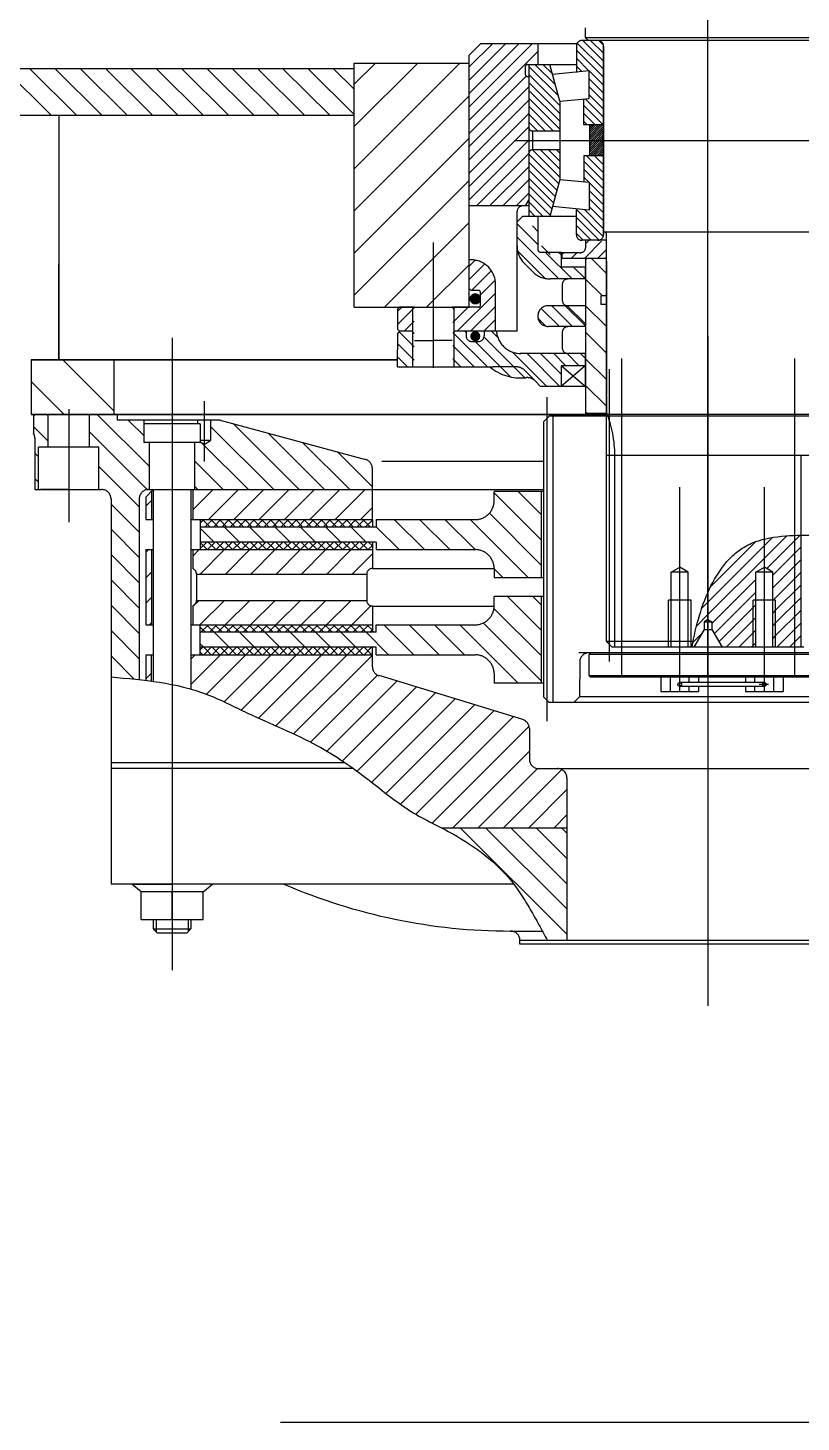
# Model space of a CAD drawing. Header units: millimetres. Extents: x 0 to 29400, y -802 to 20790.
# Drawn here: x 10378 to 10789, y 12708 to 13450 of the extents above; entities that cross this region are included whole.
import ezdxf

# ---------------------------------------------------------------- set-up
doc = ezdxf.new("R2010")
doc.units = ezdxf.units.MM
doc.header["$LTSCALE"] = 700
doc.linetypes.add('K', pattern=[2.5, 1.25, -0.25, 0.25, -0.25, 0.25, -0.25])
for name, color, linetype in [('02', 1, 'Continuous'), ('07', 6, 'K'), ('11', 3, 'Continuous')]:
    doc.layers.add(name, color=color, linetype=linetype)
pattern_1 = [(45, (7810.812, 36592.748), (-6.73519, 6.73519), [])]
pattern_2 = [(315, (7810.812, 36592.748), (6.73519, 6.73519), [])]

# ---------------------------------------------------------------- blocks, each defined once
blk = doc.blocks.new('werwerwer')
at = {"layer": '07', "color": 6, "linetype": 'K'}
blk.add_line((7548.89, 10264.87), (12743.59, 10264.87), dxfattribs=at)
blk = doc.blocks.new('w34')
at = {"layer": '07', "linetype": 'K', "ltscale": 0.6}
for points in [[(8927.07, 35540.06, 1), (8927.07, 35545.44, 1)], [(8927.07, 35525.54, 1), (8927.07, 35520.16, 1)]]:
    blk.add_hatch(color=6, dxfattribs=at).paths.add_polyline_path(points)
at = {"layer": '07', "linetype": 'K'}
h = blk.add_hatch(dxfattribs=at)
h.set_pattern_fill('ANSI31', color=6, scale=3, angle=90, style=0)
h.set_pattern_definition(pattern_2)
edge = h.paths.add_edge_path()
edge.add_line((8872.32, 35441.27), (8872.32, 35452.48))
edge.add_ellipse((8867.32, 35452.48), major_axis=(3.54, 3.54), ratio=1, start_angle=315, end_angle=389.82162)
edge.add_line((8868.63, 35457.3), (8791.32, 35478.27))
edge.add_line((8791.32, 35478.27), (8786.32, 35478.27))
edge.add_line((8786.32, 35478.27), (8786.32, 35467.29))
edge.add_line((8786.32, 35467.29), (8782.82, 35465.27))
edge.add_line((8782.82, 35465.27), (8781.09, 35466.27))
edge.add_line((8781.09, 35466.27), (8777.82, 35466.27))
edge.add_line((8777.82, 35466.27), (8777.82, 35441.27))
edge.add_line((8777.82, 35441.27), (8872.32, 35441.27))
edge = h.paths.add_edge_path()
edge.add_line((8750.82, 35466.27), (8750.82, 35478.27))
edge.add_line((8750.82, 35478.27), (8736.82, 35478.27))
edge.add_line((8736.82, 35478.27), (8736.82, 35481.27))
edge.add_line((8736.82, 35481.27), (8721.82, 35481.27))
edge.add_line((8721.82, 35481.27), (8721.82, 35463.87))
edge.add_line((8721.82, 35463.87), (8726.82, 35463.87))
edge.add_line((8726.82, 35463.87), (8726.82, 35441.27))
edge.add_line((8726.82, 35441.27), (8728.32, 35441.27))
edge.add_ellipse((8728.32, 35436.27), major_axis=(-3.54, 3.54), ratio=1, start_angle=225, end_angle=315, ccw=False)
edge.add_line((8733.32, 35436.27), (8733.32, 35341.54))
edge.add_spline(control_points=[(8733.32, 35341.54), (8738.33, 35341.09), (8743.35, 35340.64), (8748.32, 35340.08)], knot_values=[0, 0, 0, 0, 14.85523, 14.85523, 14.85523, 14.85523], degree=3, periodic=0)
edge.add_line((8748.32, 35340.08), (8748.32, 35436.27))
edge.add_ellipse((8753.32, 35436.27), major_axis=(3.54, 3.54), ratio=1, start_angle=45, end_angle=135, ccw=False)
edge.add_line((8753.32, 35441.27), (8753.82, 35441.27))
edge.add_line((8753.82, 35441.27), (8753.82, 35466.27))
edge.add_line((8753.82, 35466.27), (8750.82, 35466.27))
edge = h.paths.add_edge_path()
edge.add_ellipse((8687.82, 35468.6), major_axis=(3.54, 3.54), ratio=1, start_angle=315, end_angle=347.32806, ccw=False)
edge.add_line((8692.82, 35468.6), (8692.82, 35441.27))
edge.add_line((8692.82, 35441.27), (8694.82, 35441.27))
edge.add_line((8694.82, 35441.27), (8694.82, 35463.87))
edge.add_line((8694.82, 35463.87), (8699.82, 35463.87))
edge.add_line((8699.82, 35463.87), (8699.82, 35481.27))
edge.add_line((8699.82, 35481.27), (8693.05, 35481.27))
edge.add_line((8693.05, 35481.27), (8692.05, 35480.27))
edge.add_line((8692.05, 35480.27), (8692.05, 35471.27))
h = blk.add_hatch(dxfattribs=at)
h.set_pattern_fill('ANSI37', color=6, angle=180, style=0)
h.set_pattern_definition([(45, (7810.8116, 36592.7476), (-2.245064, 2.245064), []), (135, (7810.8116, 36592.7476), (-2.245064, -2.245064), [])])
h.paths.add_polyline_path([(8872.32, 35353.27), (8872.32, 35357.27), (8780.82, 35357.27), (8780.82, 35353.27)])
h.paths.add_polyline_path([(8872.32, 35365.27), (8872.32, 35369.27), (8780.82, 35369.27), (8780.82, 35365.27)])
h.paths.add_polyline_path([(8872.32, 35409.27), (8872.32, 35413.27), (8780.82, 35413.27), (8780.82, 35409.27)])
h.paths.add_polyline_path([(8872.32, 35421.27), (8872.32, 35425.27), (8780.82, 35425.27), (8780.82, 35421.27)])
h = blk.add_hatch(dxfattribs=at)
h.set_pattern_fill('ANSI31', color=6, scale=3, angle=180, style=0)
h.set_pattern_definition(pattern_1)
edge = h.paths.add_edge_path()
edge.add_ellipse((8872.32, 35396.27), major_axis=(-2.12, 2.12), ratio=1, start_angle=-45, end_angle=45, ccw=False)
edge.add_line((8872.32, 35399.27), (8872.32, 35409.27))
edge.add_line((8872.32, 35409.27), (8776.82, 35409.27))
edge.add_line((8776.82, 35409.27), (8776.82, 35399.1))
edge.add_ellipse((8775.82, 35396.27), major_axis=(-2.12, 2.12), ratio=1, start_angle=225, end_angle=295.52878, ccw=False)
edge.add_line((8778.82, 35396.27), (8869.32, 35396.27))
edge = h.paths.add_edge_path()
edge.add_line((8872.32, 35369.27), (8872.32, 35379.27))
edge.add_ellipse((8872.32, 35382.27), major_axis=(2.12, 2.12), ratio=1, start_angle=135, end_angle=225, ccw=False)
edge.add_line((8869.32, 35382.27), (8778.82, 35382.27))
edge.add_ellipse((8775.82, 35382.27), major_axis=(-2.12, 2.12), ratio=1, start_angle=154.47122, end_angle=225, ccw=False)
edge.add_line((8776.82, 35379.44), (8776.82, 35369.27))
edge.add_line((8776.82, 35369.27), (8872.32, 35369.27))
h.paths.add_polyline_path([(8754.82, 35409.27), (8751.82, 35409.27), (8751.82, 35369.27), (8754.82, 35369.27)])
h = blk.add_hatch(dxfattribs=at)
h.set_pattern_fill('ANSI31', color=6, scale=3, angle=90, style=0)
h.set_pattern_definition(pattern_2)
edge = h.paths.add_edge_path()
edge.add_line((8937.1, 35379.27), (8937.1, 35384.27))
edge.add_line((8937.1, 35384.27), (8962.1, 35384.27))
edge.add_line((8962.1, 35384.27), (8962.1, 35338.27))
edge.add_line((8962.1, 35338.27), (8937.1, 35338.27))
edge.add_line((8937.1, 35338.27), (8937.1, 35343.27))
edge.add_ellipse((8927.1, 35343.27), major_axis=(-7.07, 7.07), ratio=1, start_angle=225, end_angle=315)
edge.add_line((8927.1, 35353.27), (8874.32, 35353.27))
edge.add_line((8874.32, 35353.27), (8874.32, 35357.27))
edge.add_line((8874.32, 35357.27), (8780.82, 35357.27))
edge.add_line((8780.82, 35357.27), (8780.82, 35365.27))
edge.add_line((8780.82, 35365.27), (8874.32, 35365.27))
edge.add_line((8874.32, 35365.27), (8874.32, 35369.27))
edge.add_line((8874.32, 35369.27), (8927.1, 35369.27))
edge.add_ellipse((8927.1, 35379.27), major_axis=(-7.07, 7.07), ratio=1, start_angle=135, end_angle=225)
h = blk.add_hatch(dxfattribs=at)
h.set_pattern_fill('ANSI31', color=6, scale=3, angle=180, style=0)
h.set_pattern_definition(pattern_1)
edge = h.paths.add_edge_path()
edge.add_line((8754.82, 35339.28), (8754.82, 35353.27))
edge.add_line((8754.82, 35353.27), (8751.82, 35353.27))
edge.add_line((8751.82, 35353.27), (8751.82, 35339.67))
edge.add_spline(control_points=[(8751.82, 35339.67), (8752.83, 35339.55), (8753.83, 35339.42), (8754.82, 35339.28)], knot_values=[18.343689, 18.343689, 18.343689, 18.343689, 21.34499, 21.34499, 21.34499, 21.34499], degree=3, periodic=0)
edge = h.paths.add_edge_path()
edge.add_spline(control_points=[(8775.82, 35335.07), (8778.58, 35334.29), (8788.8, 35330.95), (8810.68, 35319.29), (8841.35, 35307.53), (8869.5, 35287.98), (8889.8, 35270.88), (8903.54, 35264.06), (8908.93, 35261.27)], knot_values=[42.812363, 42.812363, 42.812363, 42.812363, 51.49497, 75.331026, 116.666689, 149.682879, 177.654779, 195.792601, 195.792601, 195.792601, 195.792601], degree=3, periodic=0)
edge.add_line((8908.93, 35261.27), (8975.82, 35261.27))
edge.add_line((8975.82, 35261.27), (8975.82, 35287.74))
edge.add_ellipse((8970.82, 35287.74), major_axis=(-3.54, 3.54), ratio=1, start_angle=225, end_angle=315)
edge.add_line((8970.82, 35292.74), (8960.82, 35292.74))
edge.add_ellipse((8960.82, 35297.74), major_axis=(-3.54, 3.54), ratio=1, start_angle=45, end_angle=135, ccw=False)
edge.add_line((8955.82, 35297.74), (8955.82, 35314.04))
edge.add_ellipse((8950.82, 35314.04), major_axis=(-3.54, 3.54), ratio=1, start_angle=225, end_angle=298.00023)
edge.add_line((8952.29, 35318.82), (8875.86, 35342.19))
edge.add_ellipse((8877.32, 35346.97), major_axis=(3.54, 3.54), ratio=1, start_angle=135, end_angle=208.00023, ccw=False)
edge.add_line((8872.32, 35346.97), (8872.32, 35353.27))
edge.add_line((8872.32, 35353.27), (8775.82, 35353.27))
edge.add_line((8775.82, 35353.27), (8775.82, 35335.07))
edge = h.paths.add_edge_path()
edge.add_spline(control_points=[(9149.08, 35261.27), (9152.17, 35269.83), (9160.39, 35293.12), (9167.87, 35314.03), (9172.05, 35325.76)], knot_values=[174.431366, 174.431366, 174.431366, 174.431366, 204.741459, 242.919595, 242.919595, 242.919595, 242.919595], degree=3, periodic=0)
edge.add_line((9172.05, 35325.76), (9149.36, 35318.82))
edge.add_ellipse((9150.82, 35314.04), major_axis=(3.54, 3.54), ratio=1, start_angle=61.99977, end_angle=135)
edge.add_line((9145.82, 35314.04), (9145.82, 35297.74))
edge.add_ellipse((9140.82, 35297.74), major_axis=(3.54, 3.54), ratio=1, start_angle=225, end_angle=315, ccw=False)
edge.add_line((9140.82, 35292.74), (9130.82, 35292.74))
edge.add_ellipse((9130.82, 35287.74), major_axis=(3.54, 3.54), ratio=1, start_angle=45, end_angle=135)
edge.add_line((9125.82, 35287.74), (9125.82, 35261.27))
edge.add_line((9125.82, 35261.27), (9149.08, 35261.27))
h = blk.add_hatch(dxfattribs=at)
h.set_pattern_fill('ANSI31', color=6, scale=3, angle=90, style=0)
h.set_pattern_definition(pattern_2)
edge = h.paths.add_edge_path()
edge.add_line((9125.82, 35261.27), (9149.08, 35261.27))
edge.add_spline(control_points=[(9149.08, 35261.27), (9148.21, 35258.89), (9143.34, 35245.54), (9140, 35237.58), (9137.28, 35203.56), (9137.01, 35201.27)], knot_values=[242.919595, 242.919595, 242.919595, 242.919595, 251.367628, 293.086467, 301.342141, 301.342141, 301.342141, 301.342141], degree=3, periodic=0)
edge.add_line((9137.01, 35201.27), (9125.82, 35201.27))
edge.add_line((9125.82, 35201.27), (9125.82, 35261.27))
edge = h.paths.add_edge_path()
edge.add_line((8975.82, 35201.27), (8965.44, 35201.27))
edge.add_spline(control_points=[(8965.44, 35201.27), (8962.45, 35206.81), (8956.61, 35217.62), (8942.99, 35239.36), (8925.08, 35252.78), (8911.13, 35260.13), (8908.93, 35261.27)], knot_values=[195.792601, 195.792601, 195.792601, 195.792601, 214.671513, 232.684579, 272.340083, 279.752396, 279.752396, 279.752396, 279.752396], degree=3, periodic=0)
edge.add_line((8908.93, 35261.27), (8975.82, 35261.27))
edge.add_line((8975.82, 35261.27), (8975.82, 35201.27))
at = {"layer": '07', "color": 6, "linetype": 'K', "ltscale": 0.6}
for p, q in [((9050.82, 35341.8), (9050.82, 36248.62)), ((8985.73, 35681.77), (8985.73, 35686.98)), ((8985.73, 35681.77), (8987.23, 35680.27)), ((9115.91, 35681.77), (8985.73, 35681.77)), ((8923.82, 35644.98), (8957.36, 35678.52)), ((8923.82, 35652.05), (8950.29, 35678.52)), ((8923.82, 35659.12), (8943.22, 35678.52)), ((8923.82, 35666.19), (8936.15, 35678.52)), ((8923.82, 35672.52), (8929.82, 35678.52)), ((8923.82, 35637.91), (8960.32, 35674.41)), ((8981.09, 35678.52), (8929.82, 35678.52)), ((8960.32, 35678.52), (8960.32, 35667.52)), ((8980.82, 35677.27), (8980.82, 35663.31)), ((8980.82, 35675.16), (8995.26, 35660.72)), ((8981.31, 35678.91), (8995.26, 35664.96)), ((8992.26, 35680.27), (8983.82, 35680.27)), ((8984.19, 35680.27), (8995.26, 35669.2)), ((9114.41, 35680.27), (8987.23, 35680.27)), ((8988.43, 35680.27), (8995.26, 35673.45)), ((8992.71, 35680.24), (8995.23, 35677.72)), ((8995.22, 35677.27), (8995.22, 35578.27)), ((8995.26, 35677.27), (8995.26, 35577.09)), ((8995.26, 35576.91), (8995.26, 35677.27)), ((8923.82, 35538.27), (8923.82, 35672.52)), ((8953.82, 35662.02), (8953.82, 35666.52)), ((8954.82, 35667.52), (8980.82, 35667.52)), ((8955.57, 35667.52), (8955.57, 35586.67)), ((8955.57, 35666.47), (8971.3, 35650.74)), ((8958.76, 35667.52), (8969.69, 35656.59)), ((8963.01, 35667.52), (8968.09, 35662.44)), ((8972.06, 35647.96), (8966.69, 35667.52)), ((8980.82, 35670.91), (8987.54, 35664.2)), ((8980.82, 35666.67), (8983.68, 35663.81)), ((8862.68, 35665.27), (8656.2, 35665.27)), ((8923.82, 35630.84), (8954.21, 35661.23)), ((8954.82, 35661.02), (8955.57, 35661.02)), ((8955.57, 35662.22), (8972.06, 35645.74)), ((8987.68, 35664.21), (8968.14, 35662.26)), ((8987.68, 35649.39), (8987.68, 35664.21)), ((8987.68, 35664.06), (8995.26, 35656.48)), ((8987.68, 35659.82), (8995.26, 35652.23)), ((8923.82, 35623.77), (8955.57, 35655.52)), ((8955.57, 35657.98), (8972.06, 35641.49)), ((8955.57, 35653.74), (8972.06, 35637.25)), ((8987.68, 35655.57), (8995.26, 35647.99)), ((8987.68, 35651.33), (8995.26, 35643.75)), ((8923.82, 35616.69), (8955.57, 35648.44)), ((8955.57, 35649.49), (8972.06, 35633.01)), ((8955.57, 35645.25), (8968.73, 35632.09)), ((8972.06, 35647.96), (8987.68, 35649.39)), ((8972.06, 35647.96), (8972.06, 35606.22)), ((8984.82, 35635.39), (8984.82, 35649.02)), ((8984.82, 35645.7), (8995.14, 35635.39)), ((8985.57, 35649.2), (8995.26, 35639.51)), ((8862.68, 35640.27), (8656.2, 35640.27)), ((8705.6, 35640.27), (8705.6, 35510.27)), ((8923.82, 35609.62), (8955.57, 35641.37)), ((8955.57, 35641.01), (8964.49, 35632.09)), ((8955.57, 35636.77), (8960.25, 35632.09)), ((8984.82, 35641.46), (8990.9, 35635.39)), ((8984.82, 35637.22), (8986.65, 35635.39)), ((8923.82, 35602.55), (8955.57, 35634.3)), ((8972.06, 35632.09), (8957.57, 35632.09)), ((8957.57, 35632.09), (8957.57, 35622.09)), ((8995.26, 35635.39), (8984.82, 35635.39)), ((8988.02, 35628.64), (8994.77, 35635.39)), ((8988.02, 35629.76), (8993.65, 35635.39)), ((8988.02, 35630.88), (8992.52, 35635.39)), ((8988.02, 35632.01), (8991.4, 35635.39)), ((8988.02, 35633.13), (8990.28, 35635.39)), ((8988.02, 35634.25), (8989.16, 35635.39)), ((8988.02, 35635.37), (8988.03, 35635.39)), ((8988.02, 35618.8), (8988.02, 35635.39)), ((8988.02, 35627.52), (8995.26, 35634.75)), ((8988.72, 35627.09), (8995.26, 35633.63)), ((8989.84, 35627.09), (8995.26, 35632.51)), ((8990.97, 35627.09), (8995.26, 35631.39)), ((8992.09, 35627.09), (8995.26, 35630.26)), ((8993.21, 35627.09), (8995.26, 35629.14)), ((8923.82, 35595.48), (8955.57, 35627.23)), ((8947.91, 35627.09), (9151.63, 35627.09)), ((8957.52, 35622.09), (8972.06, 35607.55)), ((8972.06, 35622.09), (8957.57, 35622.09)), ((8961.76, 35622.09), (8972.06, 35611.79)), ((8966.01, 35622.09), (8972.06, 35616.04)), ((8970.25, 35622.09), (8972.06, 35620.28)), ((8988.02, 35620.78), (8994.33, 35627.09)), ((8988.02, 35621.9), (8993.21, 35627.09)), ((8988.02, 35623.03), (8992.09, 35627.09)), ((8988.02, 35624.15), (8990.97, 35627.09)), ((8988.02, 35625.27), (8989.84, 35627.09)), ((8988.02, 35626.39), (8988.72, 35627.09)), ((8988.02, 35619.66), (8995.26, 35626.9)), ((8988.28, 35618.8), (8995.26, 35625.77)), ((8989.41, 35618.8), (8995.26, 35624.65)), ((8990.53, 35618.8), (8995.26, 35623.53)), ((8991.65, 35618.8), (8995.26, 35622.41)), ((8992.78, 35618.8), (8995.26, 35621.28)), ((8994.33, 35627.09), (8995.26, 35628.02)), ((8927.63, 35592.22), (8955.57, 35620.16)), ((8955.57, 35619.8), (8971.43, 35603.94)), ((8955.57, 35615.55), (8970.52, 35600.61)), ((8995.26, 35618.8), (8984.82, 35618.8)), ((8984.82, 35618.8), (8984.82, 35605.16)), ((8984.82, 35616), (8995.26, 35605.56)), ((8986.27, 35618.8), (8995.26, 35609.81)), ((8990.51, 35618.8), (8995.26, 35614.05)), ((8993.9, 35618.8), (8995.26, 35620.16)), ((8994.76, 35618.8), (8995.26, 35618.29)), ((8995.02, 35618.8), (8995.26, 35619.04)), ((8934.7, 35592.22), (8955.57, 35613.09)), ((8955.57, 35611.31), (8969.61, 35597.28)), ((8955.57, 35607.07), (8968.69, 35593.95)), ((8984.82, 35611.76), (8995.26, 35601.32)), ((8984.82, 35607.52), (8987.54, 35604.8)), ((8941.77, 35592.22), (8955.57, 35606.02)), ((8948.84, 35592.22), (8955.57, 35598.95)), ((8955.57, 35602.83), (8967.78, 35590.62)), ((8972.06, 35606.22), (8966.69, 35586.67)), ((8972.06, 35606.22), (8987.68, 35604.79)), ((8987.68, 35604.79), (8987.68, 35589.97)), ((8987.68, 35604.66), (8995.26, 35597.08)), ((8987.68, 35600.42), (8995.26, 35592.84)), ((8955.57, 35592.22), (8923.82, 35592.22)), ((8953.84, 35592.22), (8955.57, 35595.22)), ((8955.57, 35598.58), (8966.86, 35587.29)), ((8955.57, 35594.34), (8963.25, 35586.67)), ((8987.68, 35589.97), (8968.14, 35591.92)), ((8987.68, 35596.18), (8995.26, 35588.59)), ((8987.68, 35591.93), (8995.26, 35584.35)), ((8952.27, 35586.67), (8949.27, 35583.67)), ((8949.32, 35525.52), (8949.32, 35589.22)), ((8980.82, 35586.67), (8952.27, 35586.67)), ((8955.57, 35590.1), (8959, 35586.67)), ((8960.32, 35586.67), (8960.32, 35569.17)), ((8980.82, 35576.91), (8980.82, 35590.88)), ((8980.82, 35590.3), (8995.12, 35576)), ((8980.82, 35586.06), (8992.9, 35573.98)), ((8985.14, 35590.23), (8995.26, 35580.11)), ((8949.32, 35582.62), (8960.32, 35571.62)), ((8957.44, 35581.58), (8960.32, 35578.69)), ((8980.82, 35581.82), (8988.73, 35573.91)), ((8980.82, 35577.58), (8984.49, 35573.91)), ((9106.42, 35578.27), (8995.22, 35578.27)), ((8996.85, 35360.32), (8996.85, 35577.27)), ((8904.82, 35506.02), (8904.82, 35572.78)), ((8949.32, 35575.55), (8971.5, 35553.37)), ((8966.81, 35566.37), (8962.27, 35570.9)), ((8992.26, 35573.91), (8983.82, 35573.91)), ((8985.08, 35564.31), (8994.25, 35573.48)), ((8985.82, 35572.13), (8987.61, 35573.91)), ((8985.82, 35570.31), (8985.82, 35573.91)), ((8996.85, 35573.91), (8985.82, 35573.91)), ((8996.82, 35564.31), (8996.82, 35570.91)), ((8924.82, 35563.52), (8923.82, 35563.52)), ((8923.82, 35560.13), (8927.03, 35563.33)), ((8949.55, 35568.25), (8964.16, 35553.64)), ((8961.82, 35567.67), (8972.77, 35567.67)), ((8964.28, 35567.67), (8978.57, 35553.37)), ((8971.35, 35567.67), (8972.77, 35566.25)), ((8972.77, 35567.67), (8972.77, 35559.68)), ((8973.32, 35566.7), (8973.93, 35567.31)), ((8982.82, 35567.31), (8973.32, 35567.31)), ((8973.32, 35564.31), (8973.32, 35567.31)), ((8996.85, 35564.31), (8973.32, 35564.31)), ((8978.01, 35564.31), (8981.01, 35567.31)), ((8985.75, 35563.81), (8986.25, 35564.31)), ((8985.75, 35563.81), (8985.75, 35481.71)), ((8988.85, 35564.31), (8996.82, 35556.33)), ((8992.15, 35564.31), (8996.82, 35568.99)), ((8996.82, 35562.81), (8996.82, 35491.81)), ((8923.82, 35553.06), (8932.07, 35561.31)), ((8925.06, 35547.22), (8935.61, 35557.77)), ((8953.08, 35561.71), (8957.61, 35557.18)), ((8985.75, 35559.67), (8972.77, 35559.67)), ((8979.35, 35559.67), (8985.47, 35553.55)), ((8985.47, 35559.68), (8985.47, 35553.33)), ((8924.82, 35547.27), (8923.82, 35548.27)), ((8928.82, 35547.27), (8924.82, 35547.27)), ((8929.82, 35544.91), (8937.63, 35552.72)), ((8937.82, 35525.52), (8937.82, 35550.52)), ((8985.75, 35553.37), (8966.81, 35553.37)), ((8973.32, 35550.33), (8973.32, 35542.04)), ((8985.75, 35553.27), (8994.7, 35544.31)), ((8917.5, 35525.52), (8937.82, 35545.84)), ((8929.82, 35539.27), (8929.82, 35546.27)), ((8993.82, 35544.31), (8993.82, 35539.81)), ((8996.82, 35544.31), (8993.82, 35544.31)), ((8996.85, 35539.81), (8993.82, 35539.81)), ((8885.82, 35537.27), (8886.82, 35538.27)), ((8885.82, 35536.27), (8887.77, 35538.22)), ((8885.82, 35529.2), (8894.52, 35537.9)), ((8885.82, 35526.52), (8885.82, 35537.27)), ((8894.77, 35538.27), (8886.82, 35538.27)), ((8893.82, 35506.52), (8893.82, 35538.27)), ((8928.82, 35538.27), (8914.77, 35538.27)), ((8915.12, 35530.21), (8923.13, 35538.22)), ((8915.12, 35537.28), (8916.06, 35538.22)), ((8915.82, 35506.52), (8915.82, 35538.27)), ((8924.57, 35525.52), (8937.82, 35538.77)), ((8960.32, 35533.57), (8960.32, 35533.57)), ((8960.47, 35532.31), (8964.56, 35528.21)), ((8962.17, 35537.68), (8971.78, 35528.07)), ((8985.75, 35539.07), (8965.82, 35539.07)), ((8967.85, 35539.07), (8978.85, 35528.07)), ((8974.92, 35539.07), (8985.47, 35528.52)), ((8985.47, 35529.57), (8975.97, 35539.07)), ((8985.75, 35539.12), (8996.82, 35528.05)), ((8885.82, 35526.52), (8886.82, 35525.52)), ((8886.82, 35525.52), (8885.82, 35524.52)), ((8886.52, 35525.21), (8894.49, 35517.24)), ((8893.82, 35525.52), (8886.82, 35525.52)), ((8893.82, 35525.52), (8886.82, 35525.52)), ((8889.21, 35525.52), (8894.52, 35530.83)), ((8893.29, 35525.52), (8894.5, 35524.3)), ((8915.1, 35524.92), (8933.5, 35506.52)), ((8922.24, 35525.52), (8915.82, 35525.52)), ((8949.32, 35525.52), (8915.82, 35525.52)), ((8921.57, 35525.52), (8922.24, 35524.85)), ((8922.24, 35525.52), (8922.24, 35523.02)), ((8931.64, 35525.52), (8937.82, 35531.7)), ((8931.76, 35525.52), (8931.76, 35523.02)), ((8935.72, 35525.52), (8939.07, 35522.16)), ((8985.47, 35528.07), (8965.82, 35528.07)), ((8973.32, 35524.93), (8973.32, 35516.64)), ((8985.47, 35529.57), (8985.47, 35528.07)), ((8985.75, 35524.98), (8996.82, 35513.91)), ((8885.77, 35506.52), (8885.82, 35524.52)), ((8885.81, 35518.86), (8894.48, 35510.18)), ((8894.77, 35520.52), (8904.77, 35520.52)), ((8914.77, 35520.52), (8904.77, 35520.52)), ((8915.09, 35517.86), (8926.43, 35506.52)), ((8925.24, 35520.02), (8928.76, 35520.02)), ((8927.07, 35520.02), (8945.88, 35501.21)), ((8931.71, 35522.45), (8953.43, 35500.73)), ((8690.82, 35510.27), (8885.78, 35510.27)), ((8690.82, 35510.27), (8690.82, 35481.27)), ((8885.79, 35511.8), (8891.08, 35506.52)), ((8915.08, 35510.8), (8919.36, 35506.52)), ((8946.79, 35514.44), (8965.05, 35496.18)), ((8985.75, 35513.64), (8950.91, 35513.64)), ((8954.66, 35513.64), (8972.12, 35496.18)), ((8961.73, 35513.64), (8972.77, 35502.61)), ((8968.8, 35513.64), (8975.26, 35507.18)), ((8975.88, 35513.64), (8982.34, 35507.18)), ((8982.95, 35513.64), (8985.47, 35511.12)), ((8985.47, 35513.64), (8985.47, 35496.18)), ((8985.75, 35510.84), (8996.82, 35499.76)), ((8885.77, 35506.52), (8936.52, 35506.52)), ((8948.91, 35506.52), (8936.52, 35506.52)), ((8953.4, 35504.61), (8958.92, 35499.08)), ((8972.77, 35507.18), (8972.77, 35496.18)), ((8985.47, 35507.18), (8972.77, 35507.18)), ((8985.47, 35507.18), (8972.77, 35496.18)), ((8985.47, 35496.18), (8972.77, 35507.18)), ((8998.44, 35349.79), (8998.44, 35505.36)), ((8958.92, 35499.08), (8961.82, 35496.18)), ((8985.75, 35496.18), (8961.82, 35496.18)), ((8985.75, 35496.7), (8996.82, 35485.62)), ((8996.82, 35491.31), (8996.82, 35481.71)), ((8996.85, 35481.27), (8690.82, 35481.27)), ((8985.75, 35482.56), (8986.59, 35481.71)), ((8996.82, 35481.71), (8985.75, 35481.71)), ((9104.8, 35459.32), (8996.85, 35459.32)), ((9001.29, 35357.32), (9001.29, 35459.32)), ((9100.35, 35416.98), (9100.35, 35459.32)), ((9052.21, 35389.51), (9076.24, 35413.55)), ((9080.82, 35404.66), (9092.81, 35416.65)), ((9080.82, 35411.39), (9085.23, 35415.8)), ((9082.09, 35399.19), (9099.87, 35416.97)), ((9100.35, 35357.32), (9100.35, 35416.98)), ((9035.82, 35333.81), (9035.82, 35410.89)), ((9050.82, 35381.39), (9080.82, 35411.39)), ((9080.82, 35333.81), (9080.82, 35409.69)), ((9085.32, 35395.69), (9100.35, 35410.72)), ((9031.32, 35397.32), (9035.82, 35399.92)), ((9040.32, 35397.32), (9035.82, 35399.92)), ((9050.82, 35374.66), (9080.82, 35404.66)), ((9076.32, 35397.32), (9080.82, 35399.92)), ((9085.32, 35397.32), (9080.82, 35399.92)), ((9085.32, 35388.95), (9100.35, 35403.98)), ((9031.32, 35357.32), (9031.32, 35397.32)), ((9040.32, 35397.32), (9031.32, 35397.32)), ((9040.32, 35357.32), (9040.32, 35397.32)), ((9052.82, 35369.92), (9076.32, 35393.42)), ((9085.32, 35397.32), (9076.32, 35397.32)), ((9076.32, 35357.32), (9076.32, 35397.32)), ((9085.32, 35357.32), (9085.32, 35397.32)), ((9085.43, 35382.32), (9100.35, 35397.25)), ((9054.16, 35364.53), (9076.32, 35386.69)), ((9086.82, 35376.98), (9100.35, 35390.51)), ((9086.82, 35370.25), (9100.35, 35383.78)), ((9041.82, 35382.32), (9029.82, 35382.32)), ((9029.82, 35357.32), (9029.82, 35382.32)), ((9041.82, 35357.32), (9041.82, 35382.32)), ((9047.55, 35378.12), (9050.82, 35381.39)), ((9056.63, 35360.26), (9074.82, 35378.45)), ((9074.82, 35357.32), (9074.82, 35382.32)), ((9086.82, 35382.32), (9074.82, 35382.32)), ((9074.82, 35378.45), (9076.32, 35379.95)), ((9085.32, 35382.22), (9085.43, 35382.32)), ((9085.32, 35375.48), (9086.82, 35376.98)), ((9086.82, 35357.32), (9086.82, 35382.32)), ((9086.82, 35363.51), (9100.35, 35377.04)), ((9044.74, 35368.58), (9050.82, 35374.66)), ((9050.82, 35372), (9048.82, 35370.85)), ((9048.82, 35370.85), (9048.82, 35366.85)), ((9048.82, 35370.85), (9052.82, 35370.85)), ((9050.82, 35372), (9052.82, 35370.85)), ((9052.82, 35370.85), (9052.82, 35366.85)), ((9060.43, 35357.32), (9074.82, 35371.72)), ((9074.82, 35371.72), (9076.32, 35373.22)), ((9085.32, 35368.75), (9086.82, 35370.25)), ((9087.37, 35357.32), (9100.35, 35370.3)), ((9042.83, 35359.93), (9047.56, 35364.65)), ((9048.82, 35366.85), (9043.32, 35357.32)), ((9048.82, 35366.85), (9052.82, 35366.85)), ((9052.82, 35366.85), (9058.32, 35357.32)), ((9067.17, 35357.32), (9074.82, 35364.98)), ((9074.82, 35364.98), (9076.32, 35366.48)), ((9085.32, 35362.01), (9086.82, 35363.51)), ((9094.11, 35357.32), (9100.35, 35363.57)), ((8988.39, 35354.31), (8982.11, 35354.31)), ((8988.39, 35354.31), (8987.59, 35353.51)), ((9113.79, 35354.31), (8988.39, 35354.31)), ((9109.81, 35354.31), (8992.46, 35354.31)), ((9042.91, 35360.32), (8996.85, 35360.32)), ((8996.85, 35360.32), (8999.85, 35357.32)), ((9101.8, 35357.32), (8999.85, 35357.32)), ((9073.9, 35357.32), (9074.82, 35358.25)), ((9074.82, 35358.25), (9076.32, 35359.75)), ((8987.59, 35342.11), (8987.59, 35353.51)), ((9114.59, 35353.51), (8987.59, 35353.51)), ((8988.39, 35341.31), (8987.59, 35342.11)), ((9114.59, 35342.11), (8987.59, 35342.11)), ((9113.79, 35341.31), (8988.39, 35341.31)), ((9025.81, 35341.31), (9025.81, 35333.81)), ((9030.82, 35333.81), (9030.82, 35341.31)), ((9040.83, 35338.51), (9040.83, 35341.31)), ((9045.84, 35341.31), (9045.84, 35338.51)), ((9070.81, 35341.31), (9070.81, 35338.51)), ((9075.82, 35338.51), (9075.82, 35341.31)), ((9085.83, 35333.81), (9085.83, 35341.31)), ((9090.84, 35341.31), (9090.84, 35333.81)), ((9025.81, 35333.81), (9045.84, 35333.81)), ((9080.82, 35338.51), (9035.82, 35338.51)), ((9035.82, 35336.61), (9080.82, 35336.61)), ((9040.83, 35333.81), (9040.83, 35336.61)), ((9045.84, 35336.61), (9045.84, 35333.81)), ((9070.81, 35336.61), (9070.81, 35333.81)), ((9070.81, 35333.81), (9090.84, 35333.81)), ((9075.82, 35333.81), (9075.82, 35336.61)), ((9082.98, 35337.56), (9078.03, 35337.56))]:
    blk.add_line(p, q, dxfattribs=at)
at = {"layer": '07', "color": 6, "linetype": 'K'}
for p, q in [((8862.68, 35612.04), (8918.91, 35668.27)), ((8862.68, 35634.49), (8896.46, 35668.27)), ((8862.68, 35656.94), (8874, 35668.27)), ((8862.68, 35538.27), (8862.68, 35668.27)), ((8862.68, 35668.27), (8923.82, 35668.27)), ((8701.62, 35640.27), (8676.62, 35665.27)), ((8715.09, 35640.27), (8690.09, 35665.27)), ((8728.56, 35640.27), (8703.56, 35665.27)), ((8742.03, 35640.27), (8717.03, 35665.27)), ((8755.5, 35640.27), (8730.5, 35665.27)), ((8768.97, 35640.27), (8743.97, 35665.27)), ((8782.44, 35640.27), (8757.44, 35665.27)), ((8795.91, 35640.27), (8770.91, 35665.27)), ((8809.38, 35640.27), (8784.38, 35665.27)), ((8822.86, 35640.27), (8797.86, 35665.27)), ((8836.33, 35640.27), (8811.33, 35665.27)), ((8849.8, 35640.27), (8824.8, 35665.27)), ((8862.68, 35640.86), (8838.27, 35665.27)), ((8862.68, 35654.33), (8851.74, 35665.27)), ((8862.68, 35589.59), (8923.82, 35650.73)), ((8862.68, 35567.14), (8923.82, 35628.28)), ((8862.68, 35544.69), (8923.82, 35605.83)), ((8878.71, 35538.27), (8923.82, 35583.38)), ((8705.4, 35561.35), (8705.4, 35510.27)), ((8901.16, 35538.27), (8923.82, 35560.93)), ((8862.68, 35538.27), (8923.82, 35538.27)), ((8923.61, 35538.27), (8923.82, 35538.48)), ((8765.82, 35521.97), (8765.82, 35185.37)), ((9050.82, 35522.88), (9050.82, 35166.41)), ((8885.82, 35510.27), (8690.82, 35510.27)), ((8690.82, 35510.27), (8690.82, 35481.27)), ((8734.82, 35483.11), (8707.66, 35510.27)), ((8734.82, 35510.27), (8734.82, 35481.27)), ((9004.79, 35511.03), (9004.79, 35342.44)), ((9096.86, 35511.03), (9096.86, 35342.44)), ((8708.37, 35481.27), (8690.82, 35498.82)), ((8782.82, 35488.27), (8782.82, 35456.27)), ((8965.1, 35490.35), (8965.1, 35317.95)), ((8690.82, 35481.27), (8996.85, 35481.27)), ((8693.05, 35481.27), (8692.05, 35480.27)), ((8692.05, 35480.77), (8692.05, 35471.27)), ((8710.82, 35481.27), (8692.55, 35481.27)), ((8699.82, 35463.87), (8699.82, 35481.27)), ((8710.82, 35483.95), (8710.82, 35423.97)), ((9180.35, 35481.27), (8710.82, 35481.27)), ((8721.82, 35463.87), (8721.82, 35481.27)), ((8736.82, 35478.27), (8736.82, 35481.27)), ((8966.32, 35480.35), (8963.32, 35477.35)), ((9050.82, 35480.35), (8966.32, 35480.35)), ((8968.32, 35480.35), (8968.32, 35327.95)), ((9125.57, 35480.35), (9050.82, 35480.35)), ((8791.32, 35478.27), (8736.82, 35478.27)), ((8750.82, 35478.27), (8750.82, 35466.27)), ((8780.82, 35476.27), (8750.82, 35476.27)), ((8779.32, 35478.27), (8779.32, 35476.27)), ((8780.82, 35476.27), (8780.82, 35466.27)), ((8786.32, 35478.27), (8786.32, 35467.29)), ((8791.32, 35478.27), (8868.63, 35457.3)), ((8963.32, 35477.35), (8963.32, 35330.95)), ((8692.82, 35468.6), (8692.82, 35441.27)), ((8780.82, 35466.27), (8750.82, 35466.27)), ((8753.82, 35441.27), (8753.82, 35466.27)), ((8777.82, 35441.27), (8777.82, 35466.27)), ((8786.32, 35467.29), (8780.82, 35467.29)), ((8782.82, 35465.27), (8780.82, 35466.43)), ((8782.82, 35465.27), (8786.32, 35467.29)), ((8694.82, 35441.27), (8694.82, 35463.87)), ((8726.82, 35463.87), (8694.82, 35463.87)), ((8726.82, 35441.27), (8726.82, 35463.87)), ((9004.79, 35463.35), (9004.79, 35359.35)), ((9096.86, 35463.35), (9096.86, 35359.35)), ((8872.32, 35425.27), (8872.32, 35452.48)), ((8963.32, 35456.18), (8877.32, 35456.18)), ((8692.82, 35441.27), (8728.32, 35441.27)), ((8710.82, 35441.27), (8695.82, 35441.27)), ((8710.82, 35441.27), (8725.82, 35441.27)), ((8733.32, 35436.27), (8733.32, 35231.27)), ((8748.32, 35436.27), (8748.32, 35340.08)), ((8755.82, 35441.27), (8751.82, 35437.27)), ((8751.82, 35437.27), (8751.82, 35425.27)), ((8753.32, 35441.27), (8963.32, 35441.27)), ((8754.82, 35440.27), (8754.82, 35425.27)), ((8755.82, 35441.27), (8755.82, 35339.14)), ((8775.82, 35441.27), (8775.82, 35335.07)), ((8776.82, 35430.44), (8787.66, 35441.27)), ((8776.82, 35441.27), (8776.82, 35425.27)), ((8785.13, 35425.27), (8801.13, 35441.27)), ((8798.6, 35425.27), (8814.6, 35441.27)), ((8812.07, 35425.27), (8828.07, 35441.27)), ((8825.54, 35425.27), (8841.54, 35441.27)), ((8839.01, 35425.27), (8855.01, 35441.27)), ((8852.48, 35425.27), (8868.48, 35441.27)), ((8963.32, 35440.27), (8937.09, 35440.27)), ((8937.1, 35435.27), (8937.1, 35440.27)), ((8937.1, 35439.52), (8962.1, 35414.52)), ((8949.82, 35440.27), (8962.1, 35427.99)), ((8962.1, 35440.27), (8962.1, 35394.27)), ((9035.82, 35342.44), (9035.82, 35442.45)), ((9080.82, 35342.44), (9080.82, 35442.45)), ((8751.82, 35432.38), (8754.82, 35435.38)), ((8865.95, 35425.27), (8872.32, 35431.64)), ((8934.55, 35428.6), (8962.1, 35401.05)), ((8751.82, 35425.27), (8755.82, 35425.27)), ((8775.82, 35425.27), (8872.32, 35425.27)), ((8780.82, 35425.27), (8780.82, 35409.27)), ((8874.32, 35421.27), (8780.82, 35421.27)), ((8793.7, 35421.27), (8801.7, 35413.27)), ((8807.17, 35421.27), (8815.17, 35413.27)), ((8820.64, 35421.27), (8828.64, 35413.27)), ((8834.11, 35421.27), (8842.11, 35413.27)), ((8847.58, 35421.27), (8855.58, 35413.27)), ((8861.05, 35421.27), (8869.05, 35413.27)), ((8872.32, 35425.27), (8872.32, 35421.27)), ((8874.32, 35425.27), (8927.1, 35425.27)), ((8874.32, 35425.27), (8874.32, 35421.27)), ((8874.32, 35421.48), (8886.52, 35409.27)), ((8883.99, 35425.27), (8899.99, 35409.27)), ((8897.46, 35425.27), (8913.46, 35409.27)), ((8910.93, 35425.27), (8926.93, 35409.27)), ((8924.4, 35425.27), (8955.4, 35394.27)), ((8780.82, 35420.68), (8788.23, 35413.27)), ((8751.82, 35409.27), (8755.82, 35409.27)), ((8751.82, 35409.27), (8751.82, 35369.27)), ((8754.82, 35409.27), (8754.82, 35369.27)), ((8775.82, 35409.27), (8872.32, 35409.27)), ((8776.82, 35409.27), (8776.82, 35399.1)), ((8874.32, 35413.27), (8780.82, 35413.27)), ((8872.32, 35413.27), (8872.32, 35399.27)), ((8874.32, 35413.27), (8874.32, 35409.27)), ((8874.32, 35409.27), (8927.1, 35409.27)), ((8775.82, 35399.27), (8775.82, 35399.27)), ((8872.32, 35399.27), (8937.1, 35399.27)), ((8872.32, 35399.27), (8872.32, 35399.27)), ((8937.1, 35399.27), (8937.1, 35394.27)), ((8937.1, 35399.11), (8941.93, 35394.27)), ((8778.82, 35396.27), (8869.32, 35396.27)), ((8778.82, 35396.27), (8778.82, 35382.27)), ((8869.32, 35396.27), (8869.32, 35382.27)), ((8963.32, 35394.27), (8937.1, 35394.27)), ((8963.32, 35384.27), (8937.09, 35384.27)), ((8937.1, 35379.27), (8937.1, 35384.27)), ((8962.1, 35384.27), (8962.1, 35338.27)), ((8775.82, 35379.27), (8775.82, 35379.27)), ((8776.82, 35379.44), (8776.82, 35369.27)), ((8778.82, 35382.27), (8869.32, 35382.27)), ((8872.32, 35379.27), (8937.1, 35379.27)), ((8872.32, 35379.27), (8872.32, 35379.27)), ((8872.32, 35379.27), (8872.32, 35365.27)), ((8751.82, 35369.27), (8755.82, 35369.27)), ((8775.82, 35369.27), (8872.32, 35369.27)), ((8780.82, 35353.27), (8780.82, 35369.27)), ((8874.32, 35369.27), (8927.1, 35369.27)), ((8874.32, 35365.27), (8874.32, 35369.27)), ((8874.32, 35365.27), (8780.82, 35365.27)), ((8874.32, 35357.27), (8780.82, 35357.27)), ((8872.32, 35346.97), (8872.32, 35357.27)), ((8874.32, 35353.27), (8874.32, 35357.27)), ((8751.82, 35353.27), (8755.82, 35353.27)), ((8751.82, 35353.27), (8751.82, 35339.67)), ((8754.82, 35339.28), (8754.82, 35353.27)), ((8775.82, 35353.27), (8872.32, 35353.27)), ((8874.32, 35353.27), (8927.1, 35353.27)), ((8982.6, 35349.44), (8982.57, 35331.07)), ((8952.29, 35318.82), (8875.86, 35342.19)), ((8937.1, 35343.27), (8937.1, 35338.27)), ((8963.32, 35338.27), (8937.1, 35338.27)), ((8963.32, 35330.95), (8966.32, 35327.95)), ((9135.32, 35327.95), (8966.32, 35327.95)), ((8982.57, 35330.96), (8979.57, 35327.96)), ((9119, 35330.95), (8982.57, 35330.95)), ((8955.82, 35314.04), (8955.82, 35297.74)), ((8857.84, 35295.74), (8733.32, 35295.74)), ((8862.15, 35292.74), (8733.32, 35292.74)), ((8960.82, 35292.74), (9140.82, 35292.74)), ((8975.82, 35287.74), (8975.82, 35201.27)), ((8908.93, 35261.27), (8975.82, 35261.27)), ((8947.49, 35231.27), (8733.32, 35231.27)), ((8744.42, 35231.27), (8765.82, 35231.27)), ((8749.35, 35227.14), (8744.42, 35231.27)), ((8787.22, 35231.27), (8765.82, 35231.27)), ((8782.3, 35227.14), (8787.22, 35231.27)), ((8782.3, 35227.14), (8749.35, 35227.14)), ((8749.35, 35212.37), (8749.35, 35227.14)), ((8765.82, 35212.37), (8765.82, 35227.14)), ((8782.3, 35212.37), (8782.3, 35227.14)), ((8749.35, 35212.37), (8782.3, 35212.37)), ((8755.82, 35212.37), (8755.82, 35207.37)), ((8755.82, 35207.37), (8775.82, 35207.37)), ((8755.82, 35207.37), (8757.82, 35205.37)), ((8757.32, 35212.37), (8757.32, 35205.87)), ((8773.82, 35205.37), (8775.82, 35207.37)), ((8774.32, 35212.37), (8774.32, 35205.87)), ((8775.82, 35212.37), (8775.82, 35207.37)), ((8945.82, 35206.27), (8962.73, 35206.27)), ((8757.82, 35205.37), (8773.82, 35205.37)), ((8950.82, 35199.27), (8950.82, 35201.27)), ((8950.82, 35201.27), (8950.82, 35201.27)), ((8950.82, 35201.27), (8950.82, 35201.27)), ((9150.82, 35201.27), (8950.82, 35201.27)), ((9150.82, 35199.27), (8950.82, 35199.27))]:
    blk.add_line(p, q, dxfattribs=at)
at = {"layer": '07', "color": 6, "linetype": 'K', "ltscale": 0.6}
for centre, radius in [((8927.07, 35542.75), 2.69), ((9035.82, 35337.56), 0.953), ((9080.82, 35337.56), 0.953)]:
    blk.add_circle(centre, radius, dxfattribs=at)
for centre, radius, start, end in [((8983.82, 35677.27), 3, 90, 180), ((8992.22, 35677.27), 3, 0, 90), ((8992.26, 35677.27), 3, 360, 90), ((8992.26, 35677.27), 3, 0, 90), ((8954.82, 35666.52), 1, 90, 180), ((8954.82, 35662.02), 1, 180, 270), ((8957.57, 35634.09), 2, 180, 270), ((8957.57, 35620.09), 2, 90, 180), ((8952.32, 35589.22), 3, 90, 180), ((8983.82, 35576.91), 3, 180, 270), ((8992.26, 35576.91), 3, 270, 0), ((8995.85, 35577.27), 1, 0, 90), ((8962.27, 35570.9), 13, 180, 225), ((8961.82, 35569.17), 1.5, 180, 270), ((8982.82, 35570.31), 3, 270, 0), ((8924.82, 35550.52), 13, 0, 90), ((8966.81, 35566.37), 13, 225, 270), ((8928.82, 35546.27), 1, 0, 90), ((8976.32, 35550.33), 3, 90, 180), ((8976.32, 35542.04), 3, 180, 270), ((8928.82, 35539.27), 1, 270, 0), ((8965.82, 35533.57), 5.5, 90, 180), ((8965.82, 35533.57), 5.5, 180, 270), ((8951.27, 35526.64), 13, 184.9645, 270), ((8976.32, 35524.93), 3, 90, 180), ((8925.24, 35523.02), 3, 180, 270), ((8928.76, 35523.02), 3, 270, 0), ((8976.32, 35516.64), 3, 180, 270), ((8951.27, 35526.64), 26, 230.71794, 276.13218), ((8948.91, 35500.17), 6.35, 45, 90), ((8954.69, 35494.82), 6, 45, 96.13218), ((8939, 35459.32), 62.3, 0, 21.77479)]:
    blk.add_arc(centre, radius, start, end, dxfattribs=at)
at = {"layer": '07', "color": 6, "linetype": 'K'}
for centre, radius, start, end in [((8692.55, 35480.77), 0.5, 90, 180), ((8687.82, 35468.6), 5, 0, 32.32806), ((8867.32, 35452.48), 5, 0, 74.82162), ((8728.32, 35436.27), 5, 0, 90), ((8753.32, 35436.27), 5, 90, 180), ((8927.1, 35435.27), 10, 270, 0), ((8927.1, 35399.27), 10, 0, 90), ((8775.82, 35396.27), 3, 0, 70.52878), ((8872.32, 35396.27), 3, 90, 180), ((8775.82, 35382.27), 3, 289.47122, 0), ((8872.32, 35382.27), 3, 180, 270), ((8927.1, 35379.27), 10, 270, 0), ((8987.6, 35349.43), 5, 89.89327, 179.89327), ((8877.32, 35346.97), 5, 180, 253.00023), ((8927.1, 35343.27), 10, 0, 90), ((8950.82, 35314.04), 5, 0, 73.00023), ((8960.82, 35297.74), 5, 180, 270), ((8970.82, 35287.74), 5, 0, 90), ((8945.82, 35509.47), 303.2, 246.56995, 270), ((8945.82, 35201.27), 5, 0, 90)]:
    blk.add_arc(centre, radius, start, end, dxfattribs=at)
at = {"layer": '07', "color": 6, "linetype": 'K', "ltscale": 0.6}
blk.add_open_spline([(9042.35, 35357.32), (9046.38, 35380.26), (9060.21, 35416.05), (9093.61, 35416.9), (9104.8, 35417.06)], degree=3, knots=[0, 0, 0, 0, 55.11729, 85.99193, 85.99193, 85.99193, 85.99193], dxfattribs=at)
at = {"layer": '07', "color": 6, "linetype": 'K'}
blk.add_open_spline([(8733.32, 35341.54), (8750.7, 35339.98), (8776.11, 35337.71), (8810.68, 35319.29), (8841.35, 35307.53), (8869.5, 35287.98), (8891.7, 35269.28), (8920.09, 35256.52), (8942.99, 35239.36), (8956.61, 35217.62), (8962.45, 35206.81), (8965.44, 35201.27)], degree=3, knots=[0, 0, 0, 0, 51.49497, 75.331026, 116.666689, 149.682879, 177.654779, 203.204914, 242.860417, 260.873483, 279.752396, 279.752396, 279.752396, 279.752396], dxfattribs=at)

msp = doc.modelspace()

# ---------------------------------------------------------------- block references
at = {"layer": '02', "ltscale": 1.166667}
msp.add_blockref('w34', (1688.83, -22236.93), dxfattribs=at)
at = {"layer": '11', "color": 3, "linetype": 'Continuous', "ltscale": 1.166667}
msp.add_blockref('werwerwer', (-536.53, 2443.08), dxfattribs=at)

doc.saveas('drawing.dxf')
